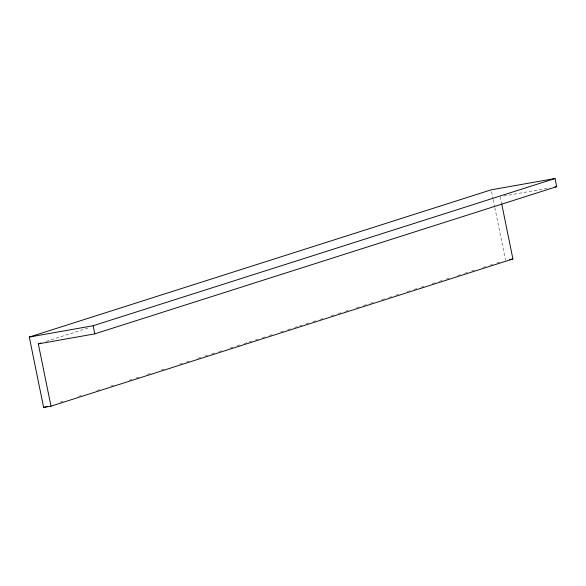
<?xml version="1.0" encoding="UTF-8"?>
<svg xmlns="http://www.w3.org/2000/svg" width="586" height="586" viewBox="0 0 586 586"><rect width="100%" height="100%" fill="white"/><g stroke="black" fill="none" stroke-linecap="round" stroke-linejoin="round"><path stroke-width="0.44" stroke-dasharray="2.93 2.2" d="M46.162 341.374L89.739 327.486M60.19 402.216L63.676 401.102M78.495 396.378L81.981 395.272M96.793 390.547L100.279 389.434M110.739 386.101L114.226 384.987M129.045 380.27L132.531 379.157M136.011 378.043L139.497 376.937M147.342 374.432L150.829 373.326M161.289 369.993L164.776 368.88M179.587 364.155L183.074 363.049M186.56 361.936L190.047 360.822M197.892 358.324L201.379 357.211M204.866 356.098L208.352 354.991M211.839 353.878L215.326 352.765M218.812 351.659L222.299 350.545M230.137 348.047L233.624 346.934M237.11 345.821L240.597 344.715M244.084 343.601L251.929 341.103M255.415 339.99L258.902 338.876M262.389 337.77L265.876 336.657M269.355 335.544L272.842 334.43M280.687 331.932L284.173 330.819M287.66 329.713L291.147 328.6M294.633 327.486L302.479 324.988M305.965 323.875L309.452 322.769M312.939 321.655L316.418 320.542M319.905 319.436L323.391 318.323M331.237 315.825L334.723 314.711M338.21 313.598L341.697 312.492M345.183 311.378L348.67 310.265M356.515 307.767L359.994 306.654M363.481 305.54L366.968 304.434M370.455 303.321L373.941 302.208M381.786 299.71L385.273 298.596M388.76 297.49L392.246 296.377M395.733 295.263L399.22 294.157M407.058 291.652L410.544 290.546M414.031 289.433L417.518 288.319M421.004 287.206L424.491 286.1M432.336 283.595L435.823 282.489M439.31 281.375L442.796 280.262M446.283 279.156L449.762 278.042M457.607 275.545L461.094 274.431M464.581 273.318L468.068 272.212M471.554 271.098L475.041 269.985M482.886 267.487L486.373 266.374M489.859 265.268L493.346 264.154M496.825 263.041L500.312 261.927M503.813 196.01L549.529 187.908M500.232 196.647L501.499 202.873M491.573 191.607L493.024 198.742M493.207 199.628L494.657 206.763M494.84 207.656L505.542 260.265"/><path stroke-width="0.88" d="M29.3 337.053L491.215 189.82L555.045 178.51L556.7 186.634L94.786 333.866L38.317 343.872L50.997 406.186L43.635 407.49L29.3 337.053L93.137 325.735L555.045 178.51M38.317 343.872L40.932 343.037M43.635 407.49L47.114 406.384M50.997 406.186L512.911 258.961L501.682 203.767M554.905 186.956L556.7 186.634M509.637 259.539L512.911 258.961M93.137 325.735L94.786 333.866"/></g></svg>
